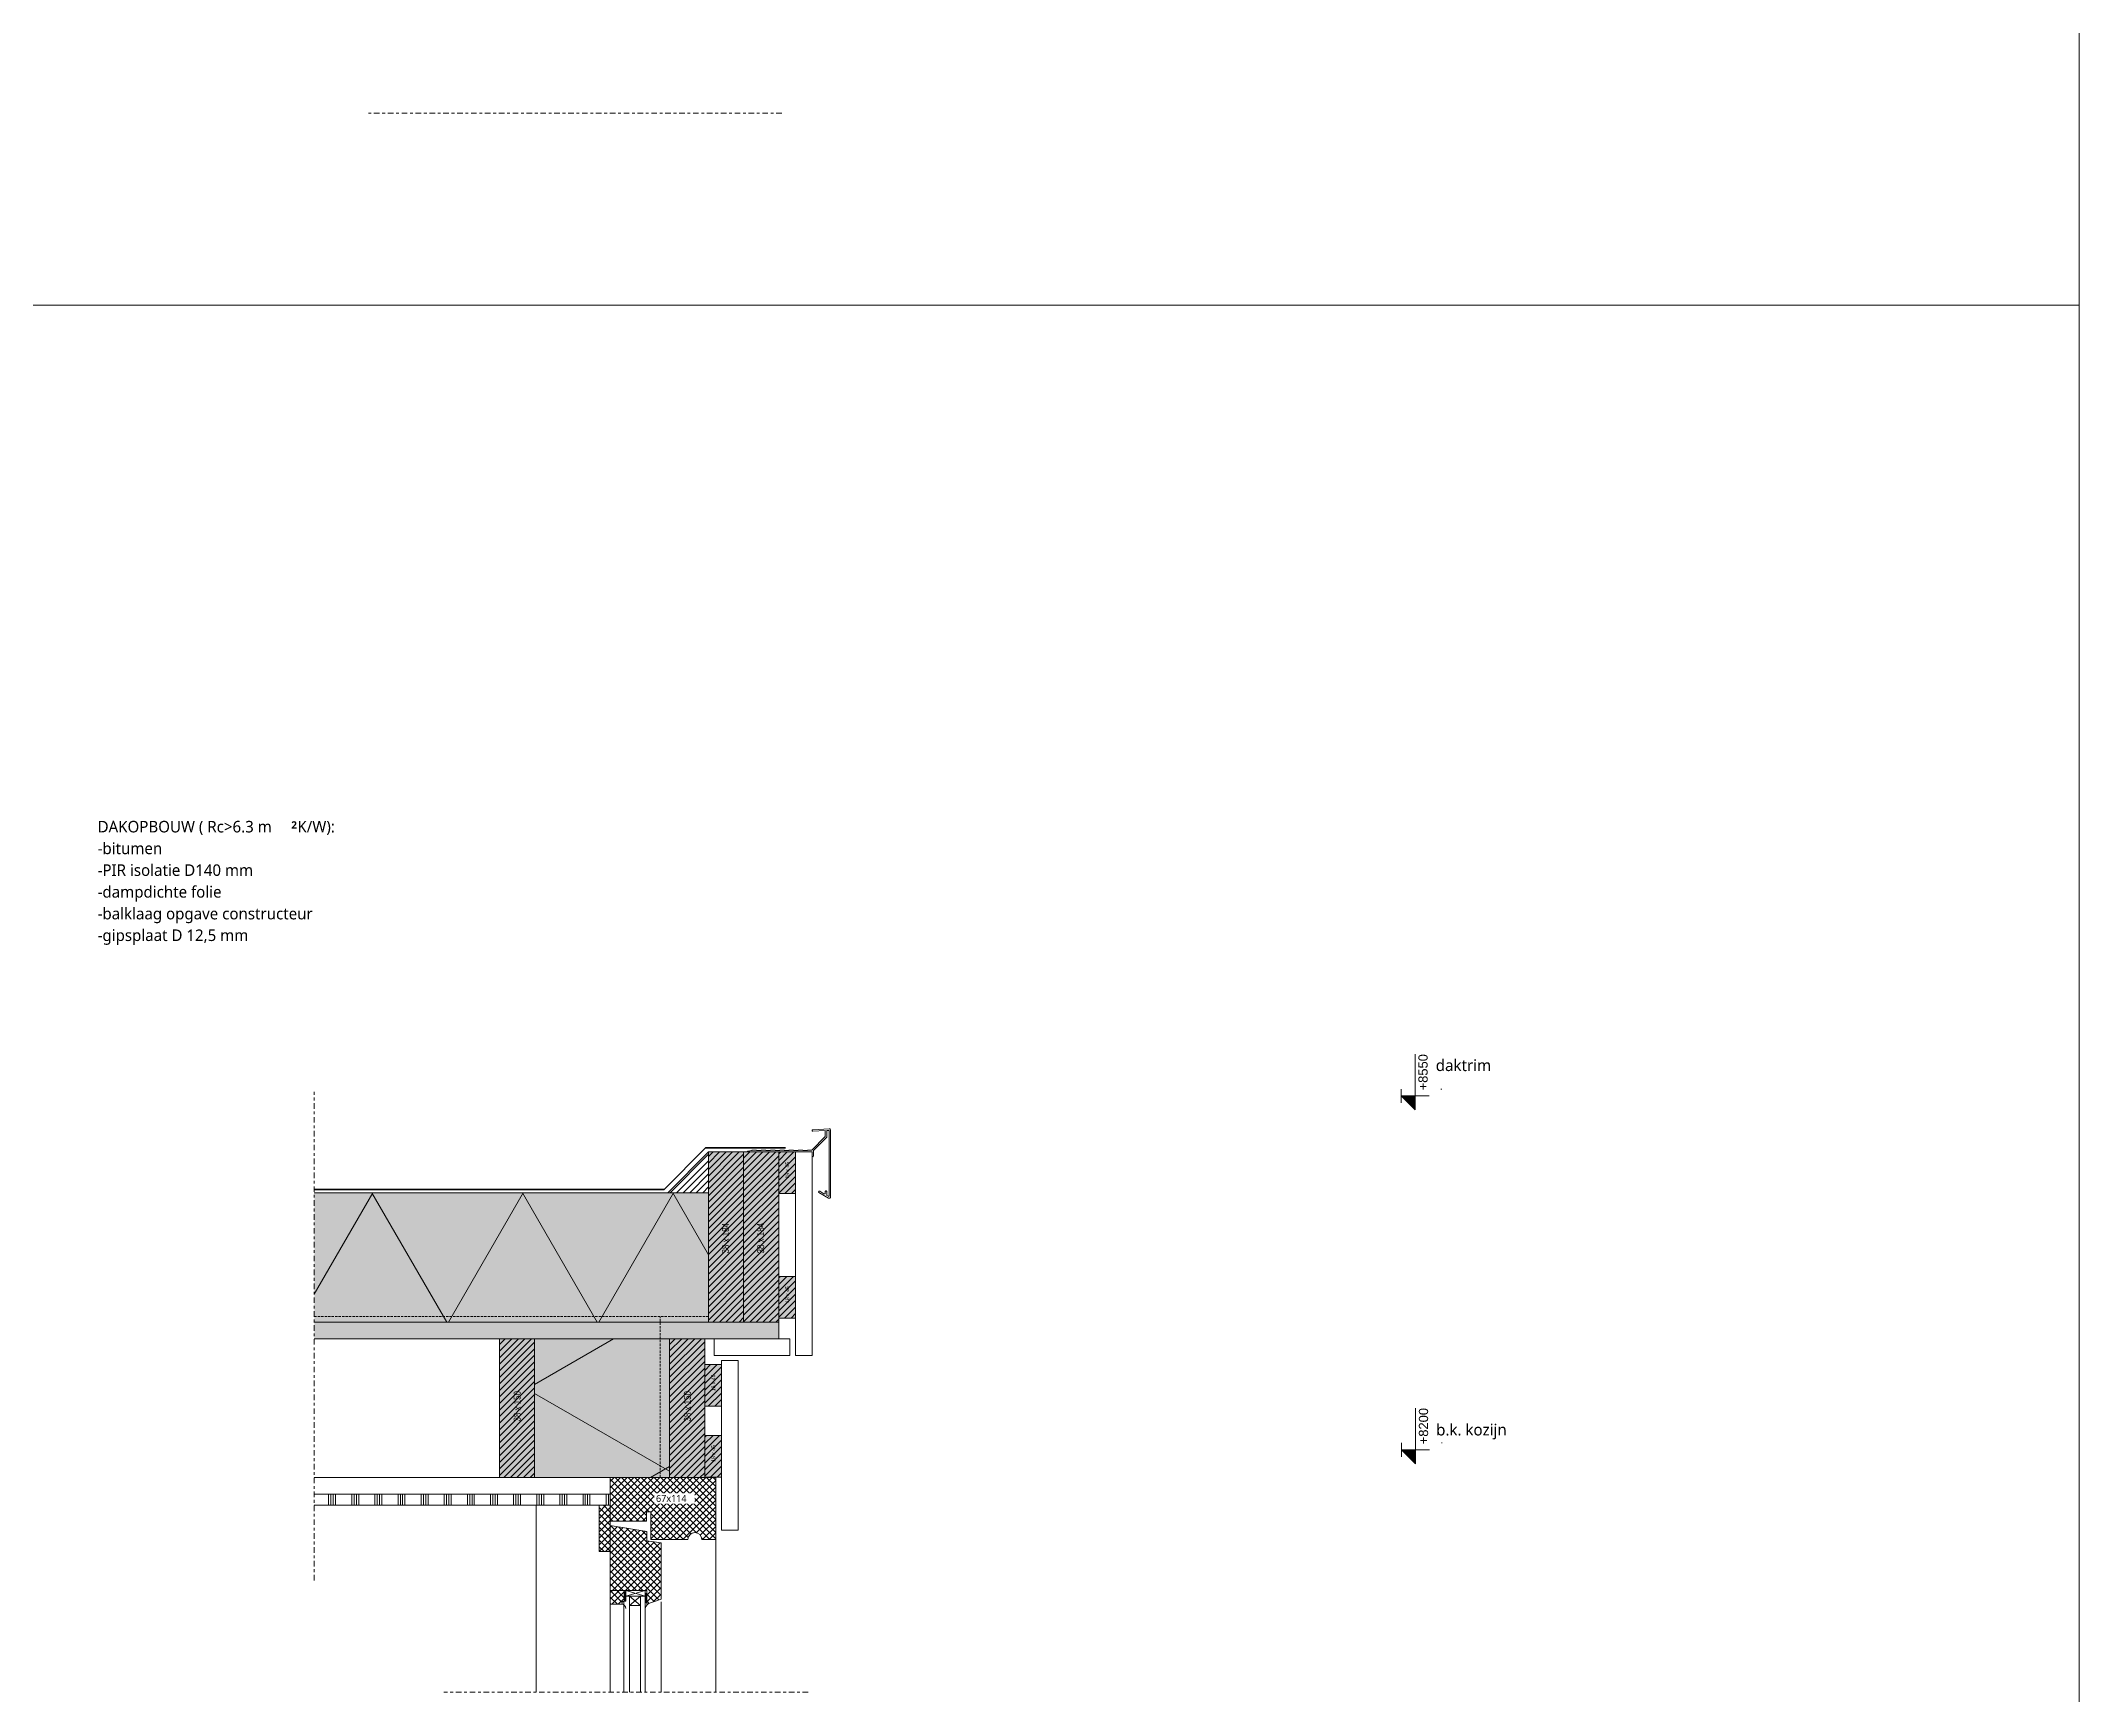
# Model space of a CAD drawing. Header units: millimetres. Extents: x 1813 to 34621, y -2347 to 13791.
# Drawn here: x 3824 to 6028, y 1289 to 3077 of the extents above; entities that cross this region are included whole.
import ezdxf

# ---------------------------------------------------------------- set-up
doc = ezdxf.new("R2010")
doc.units = ezdxf.units.MM
doc.linetypes.add('MV_center', pattern=[15, 6, -3, 3, -3])
doc.linetypes.add('MV_hidden', pattern=[3.75, 2.5, -1.25])
for name, color, linetype, lineweight in [('A-ANNO-NOTE', 131, 'Continuous', 18), ('A-DETL', 90, 'Continuous', 13), ('A-DETL-GENF', 92, 'Continuous', 18), ('A-DETL-MEDM', 33, 'Continuous', 18), ('A-DETL-THIN', 151, 'Continuous', 18), ('G-ANNO-TEXT', 231, 'Continuous', 13)]:
    doc.layers.add(name, color=color, linetype=linetype, lineweight=lineweight)
doc.styles.add('Arial', font='arial.ttf', dxfattribs={"height": 7.5})
doc.styles.add('Arial_1', font='arial.ttf', dxfattribs={"height": 10})
doc.styles.add('Segoe UI', font='segoeui.ttf', dxfattribs={"height": 7.5})
doc.styles.add('Segoe UI_3', font='segoeui.ttf', dxfattribs={"height": 12.5})
doc.styles.add('Segoe UI_B', font='segoeui.ttf', dxfattribs={"height": 12.5})
doc.styles.add('Segoe UI_B_1', font='segoeui.ttf', dxfattribs={"height": 8.123934})
doc.styles.add('Swis721 Cn BT', font='swissc.ttf', dxfattribs={"height": 4})
doc.styles.add('Swis721 Cn BT_1', font='swissc.ttf', dxfattribs={"height": 7.5})
pattern_1 = [(45, (0, 0), (-3.535534, 3.535534), []), (135, (0, 0), (-3.535534, -3.535534), [])]

# ---------------------------------------------------------------- blocks, each defined once
blk = doc.blocks.new('NLRS_00_DI_maskeer - Type 1-4234379-Details Verbouwingen')
at = {"layer": 'A-DETL-GENF', "linetype": 'MV_center'}
blk.add_line((350, 0), (-100, 0), dxfattribs=at)
blk = doc.blocks.new('42 isolatie - Type 1-5090786-Details Verbouwingen')
at = {"layer": 'A-DETL-GENF'}
h = blk.add_hatch(color=256, dxfattribs=at)
h.paths.add_polyline_path([(1233.5, 0.8), (1233.5, 140.8), (807.3, 140.8), (807.3, 0.8), (1189.5, 0.8)])
h.paths.add_polyline_path([(487.3, 0.8), (487.3, 140.8), (0.3, 140.8), (0.3, 0.8), (243.5, 0.8)])
at = {"layer": 'A-DETL-GENF', "lineweight": 13}
h = blk.add_hatch(dxfattribs=at)
h.set_pattern_fill('FP_5', color=256, style=0, pattern_type=2)
h.set_pattern_definition([(60, (-857.8, 704), (-121.936, 70.4), []), (120, (-857.8, 704), (-121.936, -70.4), [])])
h.paths.add_polyline_path([(1233.5, 0.8), (1233.5, 140.8), (807.3, 140.8), (807.3, 0.8), (1189.5, 0.8)])
h.paths.add_polyline_path([(487.3, 0.8), (487.3, 140.8), (0.3, 140.8), (0.3, 0.8), (243.5, 0.8)])
at = {"layer": 'A-DETL-GENF'}
for p, q in [((53.5, 140.8), (0.3, 140.8)), ((0.3, 140.8), (0.3, 0.8)), ((487.3, 140.8), (53.5, 140.8)), ((487.3, 140.8), (53.5, 140.8)), ((1189.5, 140.8), (807.3, 140.8)), ((1189.5, 140.8), (807.3, 140.8)), ((1233.5, 140.8), (1189.5, 140.8)), ((0.3, 0.8), (487.3, 0.8)), ((0.3, 0.8), (487.3, 0.8)), ((807.3, 0.8), (1233.5, 0.8)), ((807.3, 0.8), (1233.5, 0.8))]:
    blk.add_line(p, q, dxfattribs=at)
blk = doc.blocks.new('31 dubbel_glas - Type 1-4090463-Details Verbouwingen')
at = {"layer": 'A-DETL-GENF', "lineweight": 13}
for p, q in [((0, 0), (0, -21)), ((103.8, 0), (6.8, 0)), ((103.8, -5), (0, -5)), ((0, -5), (10, -17)), ((0, -17), (10, -5)), ((0, -17), (103.8, -17)), ((10, -17), (10, -5)), ((5.6, -23), (103.8, -23))]:
    blk.add_line(p, q, dxfattribs=at)
blk = doc.blocks.new('NLRS_33_DI_sparing - Type 1-V137-Details Verbouwingen')
at = {"layer": 'A-DETL-GENF'}
for p, q in [((21, 0), (0, 0)), ((0, -6.4), (21, 0)), ((21, -6.4), (0, 0)), ((0, -3.2), (0, -6.4)), ((0, -6.4), (21, -6.4)), ((21, -6.4), (21, -4.8))]:
    blk.add_line(p, q, dxfattribs=at)
blk = doc.blocks.new('NLRS_27_DI_DET_compri_daktrim_CA654A1 - Type 1-5073894-Details Verbouwingen')
at = {"layer": 'A-DETL-GENF', "lineweight": 13}
for p, q in [((-20, 48.5), (-20, -23.5)), ((-18.4, -23.4), (-18.4, 47.5)), ((-17.8, 49.8), (-7.4, 43.8)), ((-17.6, 47.9), (-15.9, 46.9)), ((-15.9, 46.9), (-15.9, 42.8)), ((-14.3, 42.8), (-14.3, 44.2)), ((-12.8, 45.1), (-8.2, 42.4)), ((-1.5, -1.5), (-1.5, 4.3)), ((-15.9, -16.3), (-15.9, -23.3)), ((-15.6, -15.6), (-1.5, -1.5)), ((0.3, -2), (-14.3, -16.6)), ((-14.3, -16.6), (-14.3, -23.2)), ((4.7, -2), (0.3, -2)), ((10, -1.6), (5, -1.6)), ((14.7, -2), (10.3, -2)), ((20, -1.6), (15, -1.6)), ((24.7, -2), (20.3, -2)), ((30, -1.6), (25, -1.6)), ((34.7, -2), (30.3, -2)), ((40, -1.6), (35, -1.6)), ((44.7, -2), (40.3, -2)), ((50, -1.6), (45, -1.6)), ((54.7, -2), (50.3, -2)), ((60, -1.6), (55, -1.6)), ((64.7, -2), (60.3, -2)), ((69.6, -1), (65, -1.6)), ((-15.9, -23.3), (-18.4, -23.4)), ((-18.4, -25), (-0.8, -24.1)), ((-14.3, -23.2), (-0.8, -22.5))]:
    blk.add_line(p, q, dxfattribs=at)
for centre, radius, start, end in [((-18.5, 48.5), 1.5, 60, 180), ((-17.9, 47.5), 0.5, 60, 180), ((-13.3, 44.2), 1, 60, 180), ((-15.1, 42.8), 0.8, 180, 270), ((-15.1, 42.8), 0.8, 270, 0), ((-7.8, 43.1), 0.8, 240, 0), ((-7.8, 43.1), 0.8, 0, 60), ((-0.7, 4.3), 0.75, 90, 180), ((-0.7, 4.3), 0.75, 360, 90), ((-14.9, -16.3), 1, 135, 180), ((4.7, -1.7), 0.3, 270, 19.4712), ((10.3, -1.7), 0.3, 160.5288, 270), ((14.7, -1.7), 0.3, 270, 19.4712), ((20.3, -1.7), 0.3, 160.5288, 270), ((24.7, -1.7), 0.3, 270, 19.4712), ((30.3, -1.7), 0.3, 160.5288, 270), ((34.7, -1.7), 0.3, 270, 19.4712), ((40.3, -1.7), 0.3, 160.5288, 270), ((44.7, -1.7), 0.3, 270, 19.4712), ((50.3, -1.7), 0.3, 160.5288, 270), ((54.7, -1.7), 0.3, 270, 19.4712), ((60.3, -1.7), 0.3, 160.5288, 270), ((64.7, -1.7), 0.3, 270, 19.0321), ((69.5, -0.5), 0.5, 277.5401, 90), ((-18.5, -23.5), 1.5, 180, 273), ((-0.8, -23.3), 0.8, 0, 93), ((-0.8, -23.3), 0.8, 273, 0)]:
    blk.add_arc(centre, radius, start, end, dxfattribs=at)
blk = doc.blocks.new('NLRS_00_DI_maskeer - Type 1-5090785-Details Verbouwingen')
at = {"layer": 'A-DETL-GENF', "linetype": 'MV_center'}
blk.add_line((-100, 0), (294, 0), dxfattribs=at)
blk = doc.blocks.new('00 hout_rechthoekig_sls1 - Vuren 38x150-V139-Details Verbouwingen')
at = {"layer": 'A-DETL-GENF', "lineweight": 13}
blk.add_hatch(color=256, dxfattribs=at).paths.add_polyline_path([(0, 0), (150, 0), (150, 38), (0, 38)])
at = {"layer": 'A-DETL-MEDM', "lineweight": 13}
h = blk.add_hatch(dxfattribs=at)
h.set_pattern_fill('FP_210', color=256, style=0, pattern_type=2)
h.set_pattern_definition([(315, (-1523.295, 4541.736), (3.535534, 3.535534), [])])
h.paths.add_polyline_path([(0, 0), (150, 0), (150, 38), (0, 38)])
at = {"layer": 'A-DETL-MEDM'}
for p, q in [((150, 38), (0, 38)), ((0, 38), (0, 0)), ((150, 38), (0, 38)), ((150, 0), (150, 38)), ((150, 0), (150, 38)), ((150, 0), (150, 38)), ((0, 0), (0.6, 0)), ((0.6, 0), (45.6, 0)), ((45.6, 0), (77.1, 0)), ((77.1, 0), (122.1, 0)), ((122.1, 0), (150, 0))]:
    blk.add_line(p, q, dxfattribs=at)
blk = doc.blocks.new('00 hout_rechthoekig_sls1 - SLS 38x184-5090788-Details Verbouwingen')
at = {"layer": 'A-DETL-GENF', "lineweight": 13}
blk.add_hatch(color=256, dxfattribs=at).paths.add_polyline_path([(184, 38), (0, 38), (0, 0), (184, 0)])
at = {"layer": 'A-DETL-MEDM', "lineweight": 13}
h = blk.add_hatch(dxfattribs=at)
h.set_pattern_fill('FP_211', color=256, style=0, pattern_type=2)
h.set_pattern_definition([(135, (1875.295, -4583.736), (-3.535534, -3.535534), [])])
h.paths.add_polyline_path([(184, 38), (0, 38), (0, 0), (184, 0)])
at = {"layer": 'A-DETL-MEDM'}
for p, q in [((45, 38), (0, 38)), ((0, 38), (0, 0)), ((45, 38), (0, 38)), ((134.5, 38), (45, 38)), ((134.5, 38), (45, 38)), ((179.5, 38), (134.5, 38)), ((179.5, 38), (134.5, 38)), ((184, 38), (179.5, 38)), ((184, 38), (179.5, 38)), ((184, 0), (184, 38)), ((184, 0), (184, 38)), ((184, 0), (184, 38)), ((0, 0), (184, 0))]:
    blk.add_line(p, q, dxfattribs=at)
blk = doc.blocks.new('00 hout_rechthoekig_sls1 - SLS 38x184-V140-Details Verbouwingen')
at = {"layer": 'A-DETL-GENF', "lineweight": 13}
blk.add_hatch(color=256, dxfattribs=at).paths.add_polyline_path([(184, 0), (184, 38), (0, 38), (0, 0)])
at = {"layer": 'A-DETL-MEDM', "lineweight": 13}
h = blk.add_hatch(dxfattribs=at)
h.set_pattern_fill('FP_212', color=256, style=0, pattern_type=2)
h.set_pattern_definition([(135, (1875.295, -4545.736), (-3.535534, -3.535534), [])])
h.paths.add_polyline_path([(184, 38), (0, 38), (0, 0), (184, 0)])
at = {"layer": 'A-DETL-MEDM'}
for p, q in [((184, 38), (0, 38)), ((0, 38), (0, 0)), ((184, 38), (0, 38)), ((184, 0), (184, 38)), ((184, 0), (184, 38)), ((184, 0), (184, 38)), ((0, 0), (184, 0))]:
    blk.add_line(p, q, dxfattribs=at)
blk = doc.blocks.new('00 hout_rechthoekig_sls1 - Vuren Gewolmaniseerd 18x45-5090789-Details Verbouwingen')
at = {"layer": 'A-DETL-GENF', "lineweight": 13}
blk.add_hatch(color=256, dxfattribs=at).paths.add_polyline_path([(0, 0), (45, 0), (45, 18), (0, 18)])
at = {"layer": 'A-DETL-MEDM', "lineweight": 13}
h = blk.add_hatch(dxfattribs=at)
h.set_pattern_fill('FP_213', color=256, style=0, pattern_type=2)
h.set_pattern_definition([(315, (-1695.795, 4639.736), (3.535534, 3.535534), [])])
h.paths.add_polyline_path([(0, 0), (45, 0), (45, 18), (0, 18)])
at = {"layer": 'A-DETL-MEDM'}
for p, q in [((45, 18), (0, 18)), ((0, 18), (0, 0)), ((45, 18), (0, 18)), ((0, 0), (45, 0)), ((45, 0), (45, 18)), ((45, 0), (45, 18)), ((45, 0), (45, 18))]:
    blk.add_line(p, q, dxfattribs=at)
blk = doc.blocks.new('00 hout_rechthoekig_sls1 - Vuren Gewolmaniseerd 18x45-V141-Details Verbouwingen')
at = {"layer": 'A-DETL-GENF', "lineweight": 13}
blk.add_hatch(color=256, dxfattribs=at).paths.add_polyline_path([(0, 0), (45, 0), (45, 18), (0, 18)])
at = {"layer": 'A-DETL-MEDM', "lineweight": 13}
h = blk.add_hatch(dxfattribs=at)
h.set_pattern_fill('FP_214', color=256, style=0, pattern_type=2)
h.set_pattern_definition([(315, (-1830.295, 4639.736), (3.535534, 3.535534), [])])
h.paths.add_polyline_path([(0, 0), (45, 0), (45, 18), (0, 18)])
at = {"layer": 'A-DETL-MEDM'}
for p, q in [((45, 18), (0, 18)), ((0, 18), (0, 0)), ((45, 18), (0, 18)), ((0, 0), (45, 0)), ((45, 0), (45, 18)), ((45, 0), (45, 18)), ((45, 0), (45, 18))]:
    blk.add_line(p, q, dxfattribs=at)
blk = doc.blocks.new('00 hout_rechthoekig_sls1 - Vuren Gewolmaniseerd 18x45-V142-Details Verbouwingen')
at = {"layer": 'A-DETL-GENF', "lineweight": 13}
blk.add_hatch(color=256, dxfattribs=at).paths.add_polyline_path([(0, 0), (45, 0), (45, 18), (0, 18)])
at = {"layer": 'A-DETL-MEDM', "lineweight": 13}
h = blk.add_hatch(dxfattribs=at)
h.set_pattern_fill('FP_215', color=256, style=0, pattern_type=2)
h.set_pattern_definition([(315, (-1600.39, 4559.736), (3.535534, 3.535534), [])])
h.paths.add_polyline_path([(0, 0), (45, 0), (45, 18), (0, 18)])
at = {"layer": 'A-DETL-MEDM'}
for p, q in [((45, 18), (0, 18)), ((0, 18), (0, 0)), ((45, 18), (0, 18)), ((0, 0), (45, 0)), ((45, 0), (45, 18)), ((45, 0), (45, 18)), ((45, 0), (45, 18))]:
    blk.add_line(p, q, dxfattribs=at)
blk = doc.blocks.new('00 hout_rechthoekig_sls1 - Vuren Gewolmaniseerd 18x45-V143-Details Verbouwingen')
at = {"layer": 'A-DETL-GENF', "lineweight": 13}
blk.add_hatch(color=256, dxfattribs=at).paths.add_polyline_path([(0, 0), (45, 0), (45, 18), (0, 18)])
at = {"layer": 'A-DETL-MEDM', "lineweight": 13}
h = blk.add_hatch(dxfattribs=at)
h.set_pattern_fill('FP_216', color=256, style=0, pattern_type=2)
h.set_pattern_definition([(315, (-1523.915, 4559.736), (3.535534, 3.535534), [])])
h.paths.add_polyline_path([(0, 0), (45, 0), (45, 18), (0, 18)])
at = {"layer": 'A-DETL-MEDM'}
for p, q in [((45, 18), (0, 18)), ((0, 18), (0, 0)), ((45, 18), (0, 18)), ((0, 0), (45, 0)), ((45, 0), (45, 18)), ((45, 0), (45, 18)), ((45, 0), (45, 18))]:
    blk.add_line(p, q, dxfattribs=at)
blk = doc.blocks.new('42 isolatie - Type 1-5090790-Details Verbouwingen')
at = {"layer": 'A-DETL-GENF'}
blk.add_hatch(color=256, dxfattribs=at).paths.add_polyline_path([(0.3, 0.8), (150.3, 0.8), (150.3, 146.8), (0.3, 146.8), (0.3, 103)])
at = {"layer": 'A-DETL-GENF', "lineweight": 13}
h = blk.add_hatch(dxfattribs=at)
h.set_pattern_fill('FP_125', color=256, style=0, pattern_type=2)
h.set_pattern_definition([(60, (-2364.6, 150.86), (-129.904, 75), []), (120, (-2364.6, 150.86), (-129.904, -75), [])])
h.paths.add_polyline_path([(0.3, 0.8), (150.3, 0.8), (150.3, 146.8), (0.3, 146.8), (0.3, 103)])
at = {"layer": 'A-DETL-GENF'}
for p, q in [((0.3, 146.8), (0.3, 0.8)), ((0.3, 146.8), (0.3, 0.8)), ((150.3, 0.8), (150.3, 146.8)), ((150.3, 0.8), (150.3, 146.8)), ((0.3, 0.8), (150.3, 0.8)), ((0.3, 0.8), (150.3, 0.8))]:
    blk.add_line(p, q, dxfattribs=at)
blk = doc.blocks.new('00 hout_rechthoekig_sls1 - Vuren 38x150-V144-Details Verbouwingen')
at = {"layer": 'A-DETL-GENF', "lineweight": 13}
blk.add_hatch(color=256, dxfattribs=at).paths.add_polyline_path([(0, 0), (150, 0), (150, 38), (0, 38)])
at = {"layer": 'A-DETL-MEDM', "lineweight": 13}
h = blk.add_hatch(dxfattribs=at)
h.set_pattern_fill('FP_217', color=256, style=0, pattern_type=2)
h.set_pattern_definition([(315, (-1523.295, 4357.736), (3.535534, 3.535534), [])])
h.paths.add_polyline_path([(0, 0), (150, 0), (150, 38), (0, 38)])
at = {"layer": 'A-DETL-MEDM'}
for p, q in [((150, 38), (0, 38)), ((0, 38), (0, 0)), ((150, 38), (0, 38)), ((150, 0), (150, 38)), ((150, 0), (150, 38)), ((150, 0), (150, 38)), ((0, 0), (150, 0))]:
    blk.add_line(p, q, dxfattribs=at)
blk = doc.blocks.new('NLRS_00_DI_maskeer - Type 1-5090793-Details Verbouwingen')
at = {"layer": 'A-DETL-GENF', "linetype": 'MV_center'}
blk.add_line((418.2, 0), (-110.2, 0), dxfattribs=at)

msp = doc.modelspace()

# ---------------------------------------------------------------- hatches: boundary and pattern name
at = {"layer": 'A-ANNO-NOTE'}
for points in [[(5309.6, 1920.9), (5309.6, 1935.9), (5294.6, 1935.9)], [(5310.1, 1538.3), (5310.1, 1553.3), (5295.1, 1553.3)]]:
    msp.add_hatch(color=256, dxfattribs=at).paths.add_polyline_path(points)
at = {"layer": 'A-DETL-GENF', "lineweight": 13}
h = msp.add_hatch(dxfattribs=at)
h.set_pattern_fill('FP_12', color=250, style=0, pattern_type=2)
h.set_pattern_definition([(45, (0, 0), (-3.535534, 3.535534), [])])
h.paths.add_polyline_path([(4501.7, 1831.3), (4545.7, 1831.3), (4545.7, 1875.3)])
h = msp.add_hatch(dxfattribs=at)
h.set_pattern_fill('FP_11', color=250, style=0, pattern_type=2)
h.set_pattern_definition([(0, (0, 0), (0, 9.476), []), (0, (0, 4.738), (0, 9.476), [4.738, -2.369])])
h.paths.add_polyline_path([(4503.7, 1673.3), (4621.8, 1673.3), (4621.8, 1691.3), (4119.5, 1691.3), (4119.5, 1673.3), (4357.7, 1673.3)])
h.paths.add_polyline_path([(3555.7, 1673.3), (3799.5, 1673.3), (3799.5, 1691.3), (3312.5, 1691.3), (3312.5, 1673.3), (3350.5, 1673.3)])
h = msp.add_hatch(dxfattribs=at)
h.set_pattern_fill('FP_10', color=250, style=0, pattern_type=2)
h.set_pattern_definition(pattern_1)
h.paths.add_polyline_path([(4553.5, 1456.3), (4553.5, 1523.3), (4439.5, 1523.3), (4439.5, 1476.3), (4478.5, 1476.3), (4478.5, 1486.3), (4483.5, 1486.3), (4483.5, 1456.3), (4523.5, 1456.3), (4523.7, 1458.2), (4524.5, 1460), (4525.7, 1461.6), (4527.2, 1462.8), (4529, 1463.5), (4531, 1463.8), (4532.9, 1463.5), (4534.7, 1462.8), (4536.3, 1461.6), (4537.5, 1460), (4538.2, 1458.2), (4538.5, 1456.3)])
h = msp.add_hatch(dxfattribs=at)
h.set_pattern_fill('FP_13', color=254, style=0, pattern_type=2)
h.set_pattern_definition([(90, (10, 0), (-25, 1e-15), []), (90, (12.5, 0), (-25, 1e-15), []), (90, (15, 0), (-25, 1e-15), []), (90, (17.5, 0), (-25, 1e-15), [])])
h.paths.add_polyline_path([(4401.5, 1493.3), (4439.5, 1493.3), (4439.5, 1505.3), (4119.5, 1505.3), (4119.5, 1493.3), (4119.5, 1493.3)])
h.paths.add_polyline_path([(3312.5, 1493.3), (3799.5, 1493.3), (3799.5, 1505.3), (3312.5, 1505.3)])
h = msp.add_hatch(dxfattribs=at)
h.set_pattern_fill('FP_10', color=250, style=0, pattern_type=2)
h.set_pattern_definition(pattern_1)
h.paths.add_polyline_path([(4439.5, 1443.3), (4439.5, 1493.3), (4427.5, 1493.3), (4427.5, 1443.3)])
h = msp.add_hatch(dxfattribs=at)
h.set_pattern_fill('FP_10', color=250, style=0, pattern_type=2)
h.set_pattern_definition(pattern_1)
h.paths.add_polyline_path([(4479, 1386.3), (4494.5, 1391.9), (4494.5, 1452.6), (4479, 1455), (4479, 1465), (4439.5, 1471.3), (4439.5, 1401.3), (4479, 1401.3), (4479, 1388.1)])
h = msp.add_hatch(dxfattribs=at)
h.set_pattern_fill('FP_10', color=250, style=0, pattern_type=2)
h.set_pattern_definition(pattern_1)
h.paths.add_polyline_path([(4439.5, 1386.3), (4452, 1386.3), (4452.3, 1386.5), (4452.5, 1386.7), (4452.5, 1386.9), (4452.5, 1389.3), (4454.5, 1389.3), (4454.5, 1401.3), (4439.5, 1401.3)])
at = {"layer": 'A-DETL-GENF'}
h = msp.add_hatch(color=7, dxfattribs=at)
h.paths.add_polyline_path([(4477.3, 1388.1), (4479, 1388.1), (4479, 1398.1), (4477.3, 1398.1)])
h.paths.add_polyline_path([(4454.5, 1389.8), (4456.3, 1389.8), (4456.3, 1399.8), (4454.5, 1399.8)])

# ---------------------------------------------------------------- linework, layer by layer
at = {"layer": 'A-ANNO-NOTE'}
for p, q in [((5294.6, 1928.4), (5294.6, 1943.4)), ((5295.1, 1545.8), (5295.1, 1560.8))]:
    msp.add_line(p, q, dxfattribs=at)
at = {"layer": 'A-DETL', "lineweight": 18}
for p, q in [((6027.7, 5599.5), (6027.7, 2790.7)), ((6027.7, 2790.7), (1812.7, 2790.7)), ((6027.7, 2790.7), (6027.7, -18.1)), ((4319.7, 1523.3), (4119.5, 1523.3)), ((4439.5, 1505.3), (4439.5, 1523.3)), ((4119.5, 1505.3), (4439.5, 1505.3)), ((4359.5, 1291.1), (4359.5, 1493.3)), ((4359.5, 1291.1), (4359.5, 1493.3)), ((4553.5, 1456.3), (4553.5, 1304.5)), ((4439.5, 1401.3), (4439.5, 1386.3)), ((4454.5, 1401.3), (4439.5, 1401.3)), ((4452.5, 1386.9), (4452.5, 1389.3)), ((4452.5, 1389.3), (4454.5, 1389.3)), ((4454.5, 1399.8), (4454.5, 1401.3)), ((4456.3, 1399.8), (4454.5, 1399.8)), ((4454.5, 1399.8), (4454.5, 1389.8)), ((4454.5, 1389.3), (4454.5, 1389.8)), ((4454.5, 1389.8), (4456.3, 1389.8)), ((4456.3, 1389.8), (4456.3, 1399.8)), ((4479, 1398.1), (4477.3, 1398.1)), ((4477.3, 1398.1), (4477.3, 1388.1)), ((4479, 1388.1), (4479, 1398.1)), ((4439.5, 1386.3), (4451.9, 1386.3)), ((4477.3, 1388.1), (4479, 1388.1)), ((4439.5, 1291.1), (4439.5, 1324.5)), ((4553.5, 1304.5), (4553.5, 1291.1))]:
    msp.add_line(p, q, dxfattribs=at)
at = {"layer": 'A-DETL', "lineweight": 35}
for p, q in [((4497.6, 1834.8), (4542.6, 1879.8)), ((4542.6, 1879.8), (4629, 1879.8)), ((4119.5, 1834.8), (4497.6, 1834.8))]:
    msp.add_line(p, q, dxfattribs=at)
at = {"layer": 'A-DETL', "linetype": 'MV_hidden', "lineweight": 18}
for p, q in [((4119.5, 1697.3), (4545.7, 1697.3)), ((4493.5, 1523.3), (4493.5, 1697.3))]:
    msp.add_line(p, q, dxfattribs=at)
at = {"layer": 'A-DETL'}
for p, q in [((4621.8, 1691.3), (4621.7, 1691.3)), ((4621.8, 1673.3), (4621.8, 1691.3)), ((4119.5, 1673.3), (4319.7, 1673.3)), ((4541.7, 1673.3), (4551.9, 1673.3)), ((4553.5, 1523.3), (4541.7, 1523.3)), ((4553.5, 1456.3), (4553.5, 1523.3)), ((4427.5, 1493.3), (4427.5, 1443.3)), ((4439.5, 1471.3), (4439.5, 1493.3)), ((4478.5, 1476.3), (4478.5, 1486.3)), ((4478.5, 1486.3), (4483.5, 1486.3)), ((4483.5, 1486.3), (4483.5, 1456.3)), ((4439.5, 1476.3), (4478.5, 1476.3)), ((4479, 1465), (4439.5, 1471.3)), ((4439.5, 1471.3), (4439.5, 1401.3)), ((4479, 1455), (4479, 1465)), ((4494.5, 1452.6), (4479, 1455)), ((4483.5, 1456.3), (4523.5, 1456.3)), ((4538.5, 1456.3), (4553.5, 1456.3)), ((4427.5, 1443.3), (4439.5, 1443.3)), ((4494.5, 1391.9), (4494.5, 1452.6)), ((4454.5, 1401.3), (4479, 1401.3)), ((4479, 1401.3), (4479, 1398.1)), ((4479, 1386.3), (4494.5, 1391.9)), ((4494.5, 1388.9), (4494.5, 1291.1)), ((4439.5, 1386.3), (4439.5, 1291.1)), ((4479, 1388.1), (4479, 1386.3)), ((4494.5, 1291.1), (4494.5, 1311.5))]:
    msp.add_line(p, q, dxfattribs=at)
msp.add_arc((4531, 1456.3), 7.5, 0, 180, dxfattribs=at)
at = {"layer": 'A-DETL', "lineweight": 18}
for centre, radius, start, end in [((4451.9, 1386.9), 0.589, 270, 0), ((4451.9, 1381.9), 4.4, 360, 90), ((4485.1, 1380.5), 7.85, 126.922, 173.078)]:
    msp.add_arc(centre, radius, start, end, dxfattribs=at)
at = {"layer": 'A-DETL-THIN'}
for p, q in [((4545.7, 1875.3), (4501.7, 1831.3)), ((4657.7, 1875.3), (4639.7, 1875.3)), ((4657.7, 1655.3), (4657.7, 1875.3)), ((4501.7, 1831.3), (4545.7, 1831.3)), ((4639.7, 1830.3), (4639.7, 1740.8)), ((4639.7, 1695.8), (4639.7, 1655.3)), ((4633.5, 1673.3), (4551.9, 1673.3)), ((4551.9, 1673.3), (4551.9, 1655.3)), ((4551.9, 1655.3), (4633.5, 1655.3)), ((4633.5, 1655.3), (4633.5, 1673.3)), ((4639.7, 1655.3), (4657.7, 1655.3)), ((4577.7, 1649.8), (4559.7, 1649.8)), ((4559.7, 1649.8), (4559.7, 1645.4)), ((4577.7, 1466.3), (4577.7, 1649.8)), ((4559.7, 1600.4), (4559.7, 1568.9)), ((4559.7, 1523.9), (4559.7, 1466.3)), ((4439.5, 1493.3), (4439.5, 1505.3)), ((4119.5, 1493.3), (4439.5, 1493.3)), ((4559.7, 1466.3), (4577.7, 1466.3))]:
    msp.add_line(p, q, dxfattribs=at)

# ---------------------------------------------------------------- block references
at = {"layer": 'A-DETL-GENF', "linetype": 'MV_center'}
msp.add_blockref('NLRS_00_DI_maskeer - Type 1-4234379-Details Verbouwingen', (4275, 2998.5), dxfattribs=at)
for name, p, rotation in [('NLRS_00_DI_maskeer - Type 1-5090793-Details Verbouwingen', (4119.5, 1830.3), 269.9999999999999), ('NLRS_00_DI_maskeer - Type 1-5090785-Details Verbouwingen', (4553.5, 1291.1), 180)]:
    msp.add_blockref(name, p, dxfattribs=dict(at, rotation=rotation))
at = {"layer": 'A-DETL-GENF', "lineweight": 13}
for name, p, rotation in [('NLRS_27_DI_DET_compri_daktrim_CA654A1 - Type 1-5073894-Details Verbouwingen', (4657.7, 1875.3), 180), ('31 dubbel_glas - Type 1-4090463-Details Verbouwingen', (4477.3, 1394.9), 270)]:
    msp.add_blockref(name, p, dxfattribs=dict(at, rotation=rotation))
at = {"layer": 'A-DETL-GENF'}
msp.add_blockref('42 isolatie - Type 1-5090786-Details Verbouwingen', (3312.2, 1690.5), dxfattribs=at)
for name, p, rotation in [('42 isolatie - Type 1-5090790-Details Verbouwingen', (4504.5, 1523), 90), ('NLRS_33_DI_sparing - Type 1-V137-Details Verbouwingen', (4477.3, 1394.9), 180)]:
    msp.add_blockref(name, p, dxfattribs=dict(at, rotation=rotation))
at = {"layer": 'A-DETL-MEDM', "lineweight": 13}
for name, p, rotation in [('00 hout_rechthoekig_sls1 - SLS 38x184-V140-Details Verbouwingen', (4545.7, 1875.3), 269.9999999999988), ('00 hout_rechthoekig_sls1 - SLS 38x184-5090788-Details Verbouwingen', (4583.7, 1875.3), 269.9999999999988), ('00 hout_rechthoekig_sls1 - Vuren Gewolmaniseerd 18x45-V141-Details Verbouwingen', (4639.7, 1830.3), 89.99999999999945), ('00 hout_rechthoekig_sls1 - Vuren Gewolmaniseerd 18x45-5090789-Details Verbouwingen', (4639.7, 1695.8), 89.99999999999945), ('00 hout_rechthoekig_sls1 - Vuren 38x150-V144-Details Verbouwingen', (4357.7, 1523.3), 89.99999999999967), ('00 hout_rechthoekig_sls1 - Vuren 38x150-V139-Details Verbouwingen', (4541.7, 1523.3), 89.99999999999967), ('00 hout_rechthoekig_sls1 - Vuren Gewolmaniseerd 18x45-V142-Details Verbouwingen', (4559.7, 1600.4), 89.99999999999945), ('00 hout_rechthoekig_sls1 - Vuren Gewolmaniseerd 18x45-V143-Details Verbouwingen', (4559.7, 1523.9), 89.99999999999945)]:
    msp.add_blockref(name, p, dxfattribs=dict(at, rotation=rotation))

# ---------------------------------------------------------------- texts
at = {"layer": 'A-ANNO-NOTE', "lineweight": 13, "char_height": 7.5, "width": 3.608, "attachment_point": 1, "rotation": 90, "style": 'Arial', "bg_fill": 3, "box_fill_scale": 1.25, "bg_fill_color": 9, "bg_fill_true_color": 13158600, "bg_fill_transparency": 0}
for insert in [(5331.1, 1941.9), (5331.6, 1559.3)]:
    msp.add_mtext('.', dxfattribs=dict(at, insert=insert))
at = {"layer": 'A-ANNO-NOTE', "lineweight": 13, "attachment_point": 1, "rotation": 90}
for s, insert, char_height, width, style in [('18 x 45', (4628.9, 1846.6), 4, 18.439, 'Swis721 Cn BT'), ('38 x 184', (4560.3, 1765.6), 7.5, 38.481, 'Swis721 Cn BT_1'), ('38 x 184', (4598.3, 1765.6), 7.5, 38.481, 'Swis721 Cn BT_1'), ('18 x 45', (4628.9, 1712.1), 4, 18.439, 'Swis721 Cn BT'), ('18 x 45', (4548.9, 1616.7), 4, 18.439, 'Swis721 Cn BT'), ('38 x 150', (4335.1, 1583.9), 7.5, 38.481, 'Swis721 Cn BT_1'), ('38 x 150', (4519.1, 1583.9), 7.5, 38.481, 'Swis721 Cn BT_1'), ('18 x 45', (4548.9, 1540.3), 4, 18.439, 'Swis721 Cn BT')]:
    msp.add_mtext(s, dxfattribs=dict(at, insert=insert, char_height=char_height, width=width, style=style))
at = {"layer": 'G-ANNO-TEXT', "color": 7, "attachment_point": 1}
for s, insert, char_height, width, style in [('DAKOPBOUW ( Rc>6.3 m', (3885.2, 2233.3), 12.5, 253.734, 'Segoe UI_B'), ('\\fSegoe UI|b1|i0|c0|p34|;2', (4094.6, 2232.9), 8.124, 8.017, 'Segoe UI_B_1'), ('K/W):', (4101.2, 2233.3), 12.5, 57.721, 'Segoe UI_B'), ('-bitumen', (3885.2, 2209.8), 12.5, 86.983, 'Segoe UI_3'), ('-PIR isolatie D140 mm ', (3885.2, 2186.3), 12.5, 215.654, 'Segoe UI_3'), ('-dampdichte folie', (3885.2, 2162.8), 12.5, 167.152, 'Segoe UI_3'), ('-balklaag opgave constructeur', (3885.2, 2139.3), 12.5, 284.599, 'Segoe UI_3'), ('-gipsplaat D 12,5 mm', (3885.2, 2115.9), 12.5, 202.827, 'Segoe UI_3')]:
    msp.add_mtext(s, dxfattribs=dict(at, insert=insert, char_height=char_height, width=width, style=style))

# ---------------------------------------------------------------- next in the draw order: texts
at = {"layer": 'A-ANNO-NOTE', "lineweight": 13, "char_height": 10, "width": 48.502, "attachment_point": 1, "rotation": 90, "style": 'Arial_1', "bg_fill": 3, "box_fill_scale": 1.25, "bg_fill_color": 9, "bg_fill_true_color": 13158600, "bg_fill_transparency": 0}
for s, insert in [('+8550', (5313.2, 1941.9)), ('+8200', (5313.7, 1559.3))]:
    msp.add_mtext(s, dxfattribs=dict(at, insert=insert))
at = {"layer": 'G-ANNO-TEXT', "color": 174, "insert": (4488.9, 1504.5), "char_height": 7.5, "width": 40.084, "attachment_point": 1, "style": 'Segoe UI', "bg_fill": 3, "box_fill_scale": 1.25, "bg_fill_color": 9, "bg_fill_true_color": 13158600, "bg_fill_transparency": 0}
msp.add_mtext('67x114', dxfattribs=at)

# ---------------------------------------------------------------- next in the draw order: linework, layer by layer
at = {"layer": 'A-ANNO-NOTE'}
for p, q in [((5309.7, 1935.9), (5309.7, 1980.9)), ((5309.6, 1935.9), (5294.6, 1935.9)), ((5294.6, 1935.9), (5309.6, 1920.9)), ((5294.6, 1935.9), (5324.8, 1935.9)), ((5309.6, 1920.9), (5309.6, 1935.9)), ((5310.2, 1553.3), (5310.2, 1598.3)), ((5310.1, 1553.3), (5295.1, 1553.3)), ((5295.1, 1553.3), (5310.1, 1538.3)), ((5295.1, 1553.3), (5325.3, 1553.3)), ((5310.1, 1538.3), (5310.1, 1553.3))]:
    msp.add_line(p, q, dxfattribs=at)

# ---------------------------------------------------------------- next in the draw order: texts
at = {"layer": 'G-ANNO-TEXT', "color": 7, "char_height": 12.5, "attachment_point": 1, "style": 'Segoe UI_3'}
for s, insert, width in [('daktrim', (5332, 1975.3), 71.751), ('b.k. kozijn', (5332.4, 1581.3), 92.595)]:
    msp.add_mtext(s, dxfattribs=dict(at, insert=insert, width=width))

doc.saveas('drawing.dxf')
